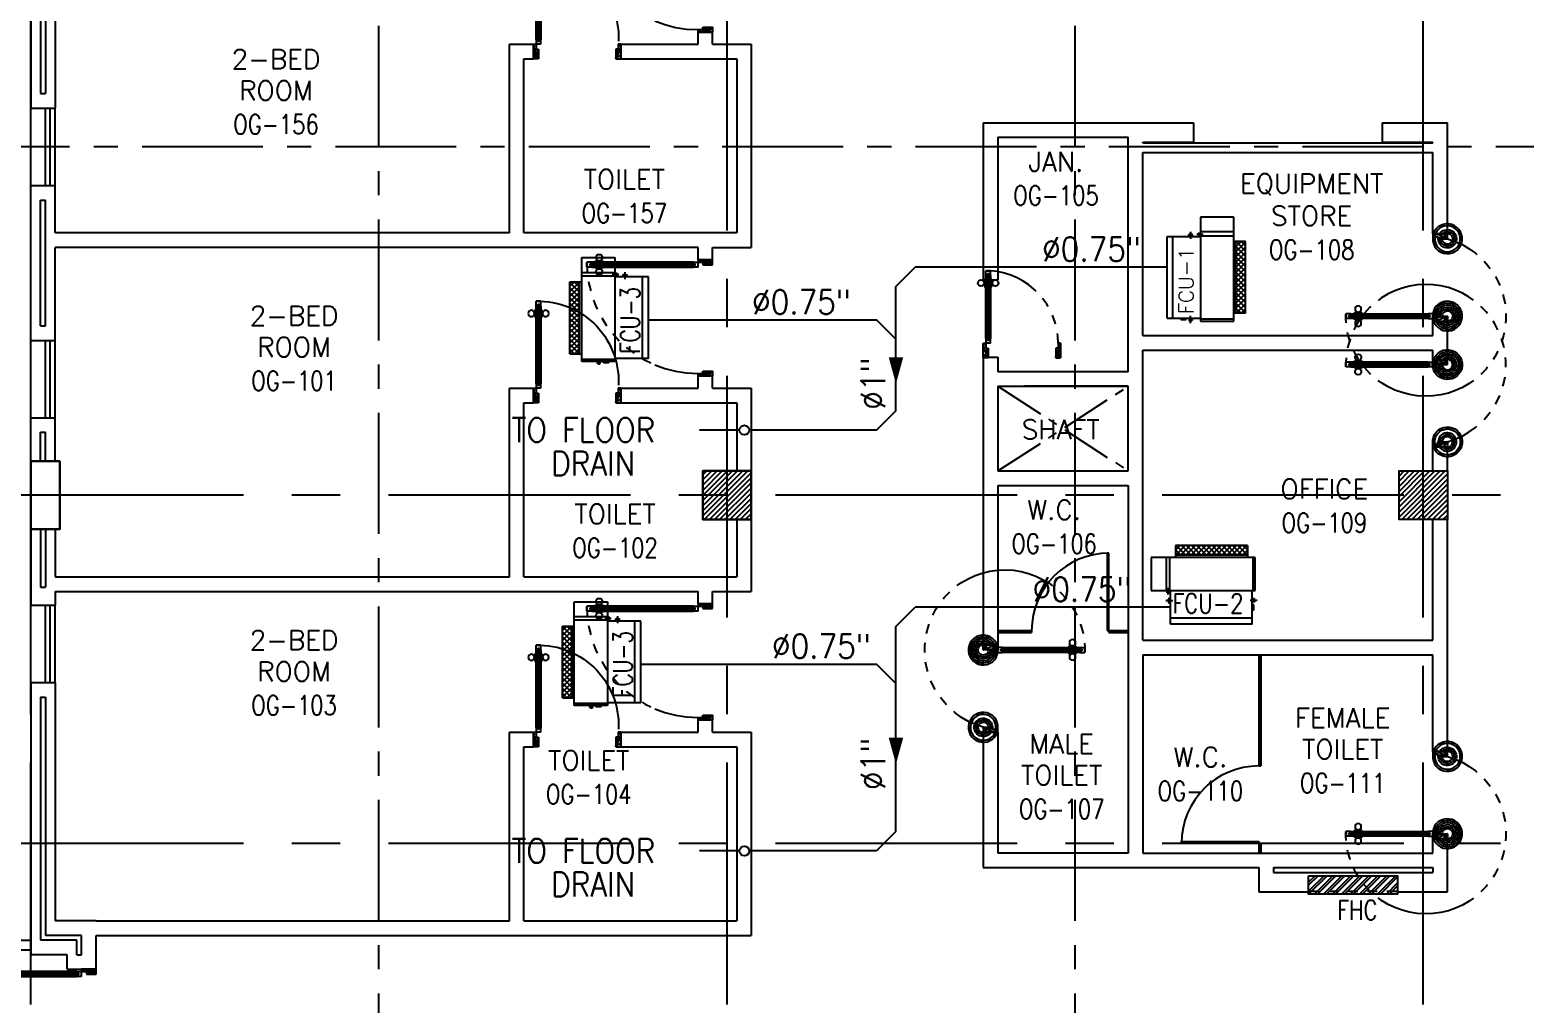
# Model space of a CAD drawing. Extents: x 417866242 to 417866469, y 43498047 to 43498124.
# Drawn here: x 417866425.95 to 417866441.41, y 43498062.73 to 43498072.8 of the extents above; entities that cross this region are included whole.
import ezdxf
from ezdxf.enums import TextEntityAlignment as Align

# ---------------------------------------------------------------- set-up
doc = ezdxf.new("R2010")
doc.units = 0
doc.header["$MEASUREMENT"] = 0
for name, pattern in [('CENTER', [2, 1.25, -0.25, 0.25, -0.25]), ('CENTER2', [1.125, 0.75, -0.125, 0.125, -0.125]), ('CENTERX2', [4, 2.5, -0.5, 0.5, -0.5]), ('HIDDEN', [0.375, 0.25, -0.125])]:
    doc.linetypes.add(name, pattern=pattern)
doc.layers.get('0').update_dxf_attribs({"linetype": 'CONTINUOUS'})
for name, color, linetype in [('AC-CD', 6, 'CONTINUOUS'), ('AC-TEXT', 2, 'CONTINUOUS'), ('AXES', 11, 'CENTERX2'), ('AXES1', 11, 'CENTER'), ('COL', 11, 'CONTINUOUS'), ('DOOR', 11, 'CONTINUOUS'), ('FCU', 6, 'CONTINUOUS'), ('FHC', 11, 'CONTINUOUS'), ('HAT', 11, 'CONTINUOUS'), ('INSUL', 11, 'CONTINUOUS'), ('M-TEXT', 2, 'CONTINUOUS'), ('P-SOLIDWASTE', 6, 'CONTINUOUS'), ('PART', 11, 'CONTINUOUS'), ('RM-NAME', 11, 'CONTINUOUS'), ('RM-NO', 11, 'CONTINUOUS'), ('ROOF', 11, 'CONTINUOUS'), ('SHAFT', 11, 'CONTINUOUS'), ('WALL', 11, 'CONTINUOUS'), ('WIN', 11, 'CONTINUOUS')]:
    doc.layers.add(name, color=color, linetype=linetype)
doc.styles.add('ROMANS', font='ROMANS.shx', dxfattribs={"width": 0.6})

# ---------------------------------------------------------------- blocks, each defined once
blk = doc.blocks.new('DOOR90')
at = {"layer": 'DOOR', "color": 7, "linetype": 'ByBlock'}
for p, q in [((-150, 0), (0, 0)), ((-150, 0), (-150, -25)), ((0, -50), (-114, 0)), ((0, -50), (-40, 0)), ((0, -50), (0, 0)), ((-1000, -25), (-1050, -25)), ((-1050, -75), (-1050, -25)), ((-1050, -25), (-1050, -75)), ((-1000, -75), (-1050, -75)), ((-1000, -42), (-1020, -42)), ((-1020, -42), (-1020, -58)), ((-1000, -58), (-1020, -58)), ((-1000, -25), (-1000, -42)), ((-1000, -58), (-1000, -75)), ((-878, -18), (-968, -18)), ((-968, -25), (-968, -18)), ((-968, -75), (-968, -82)), ((-878, -82), (-968, -82)), ((-955, -9), (-890, -9)), ((-955, -18), (-955, -9)), ((-955, -18), (-890, -18)), ((-955, -82), (-890, -82)), ((-955, -82), (-955, -91)), ((-955, -91), (-890, -91)), ((-890, -18), (-890, -9)), ((-890, -82), (-890, -91)), ((-878, -25), (-878, -18)), ((-878, -75), (-878, -82)), ((-200, -25), (-150, -25)), ((-200, -42), (-200, -25)), ((-180, -42), (-200, -42)), ((-200, -58), (-180, -58)), ((-200, -75), (-200, -58)), ((-150, -75), (-200, -75)), ((-180, -58), (-180, -42)), ((-150, -25), (-100, -25)), ((-150, -75), (-150, -25)), ((-100, -25), (-100, -50)), ((0, -50), (-100, -37)), ((-100, -50), (0, -50)), ((-150, -875), (-100, -875)), ((-150, -900), (-150, -875)), ((-150, -900), (0, -900)), ((0, -900), (-150, -900)), ((0, -850), (-114, -900)), ((-100, -875), (-100, -850)), ((0, -850), (-100, -863)), ((-100, -850), (0, -850)), ((0, -850), (-40, -900)), ((0, -850), (0, -900))]:
    blk.add_line(p, q, dxfattribs=at)
at = {"layer": 'DOOR', "linetype": 'ByBlock'}
for p, q in [((-200, -25), (-1000, -25)), ((-200, -42), (-1000, -42)), ((-200, -58), (-1000, -58)), ((-1000, -75), (-200, -75))]:
    blk.add_line(p, q, dxfattribs=at)
at = {"layer": 'DOOR', "color": 7, "linetype": 'ByBlock'}
for centre in [(-923, 24), (-923, -124)]:
    blk.add_circle(centre, 32.4, dxfattribs=at)
for centre, radius, start, end in [((0, -50), 154, 161.1053, 166.2858), ((0, -50), 94.4, 148.0182, 180), ((0, -50), 134, 158.1598, 169.28), ((0, -50), 114, 154.0838, 167.3774), ((0, -50), 74.4, 137.7764, 180), ((0, -50), 54.4, 113.2074, 180), ((0, -50), 34.4, 90, 180), ((0, -50), 14.4, 90, 180), ((0, -850), 154, 193.7142, 198.8947), ((0, -850), 134, 190.72, 201.8402), ((0, -850), 94.4, 180, 211.9818), ((0, -850), 74.4, 180, 222.2236), ((0, -850), 54.4, 180, 246.7926), ((0, -850), 34.4, 180, 270), ((0, -850), 14.4, 180, 270)]:
    blk.add_arc(centre, radius, start, end, dxfattribs=at)
at = {"layer": 'DOOR', "linetype": 'HIDDEN', "ltscale": 0.5}
blk.add_arc((-222, -50), 828, 178.2701, 275.003, dxfattribs=at)
blk = doc.blocks.new('DOOR100')
at = {"layer": 'DOOR', "color": 7, "linetype": 'ByBlock'}
for p, q in [((-75, 1250), (-75, 1300)), ((-75, 1300), (-25, 1300)), ((-25, 1300), (-75, 1300)), ((-58, 1250), (-75, 1250)), ((-58, 1250), (-58, 1270)), ((-42, 1270), (-58, 1270)), ((-42, 1250), (-42, 1270)), ((-25, 1250), (-42, 1250)), ((-25, 1250), (-25, 1300)), ((-91, 1205), (-91, 1140)), ((-82, 1205), (-91, 1205)), ((-82, 1140), (-91, 1140)), ((-82, 1128), (-82, 1218)), ((-75, 1218), (-82, 1218)), ((-82, 1205), (-82, 1140)), ((-75, 1128), (-82, 1128)), ((-25, 1218), (-18, 1218)), ((-25, 1128), (-18, 1128)), ((-18, 1128), (-18, 1218)), ((-18, 1205), (-18, 1140)), ((-18, 1205), (-9, 1205)), ((-18, 1140), (-9, 1140)), ((-9, 1205), (-9, 1140)), ((-75, 200), (-58, 200)), ((-75, 150), (-75, 200)), ((-58, 200), (-58, 180)), ((-58, 180), (-42, 180)), ((-42, 200), (-25, 200)), ((-42, 180), (-42, 200)), ((-25, 200), (-25, 150)), ((-1200, 0), (-1200, 150)), ((-1200, 150), (-1175, 150)), ((-1200, 150), (-1200, 0)), ((-1150, 0), (-1200, 114)), ((-1150, 0), (-1200, 40)), ((-1150, 0), (-1200, 0)), ((-1175, 150), (-1175, 100)), ((-1175, 100), (-1150, 100)), ((-1150, 0), (-1163, 100)), ((-1150, 100), (-1150, 0)), ((-75, 150), (-25, 150)), ((-50, 0), (0, 114)), ((-50, 100), (-50, 0)), ((-50, 0), (-37, 100)), ((-25, 100), (-50, 100)), ((-50, 0), (0, 40)), ((-50, 0), (0, 0)), ((0, 150), (-25, 150)), ((-25, 150), (-25, 100)), ((0, 0), (0, 150)), ((0, 150), (0, 0))]:
    blk.add_line(p, q, dxfattribs=at)
at = {"layer": 'DOOR', "linetype": 'ByBlock'}
for p, q in [((-75, 1250), (-75, 200)), ((-58, 200), (-58, 1250)), ((-42, 200), (-42, 1250)), ((-25, 200), (-25, 1250))]:
    blk.add_line(p, q, dxfattribs=at)
at = {"layer": 'DOOR', "color": 7, "linetype": 'ByBlock'}
for centre in [(-124, 1173), (24, 1173)]:
    blk.add_circle(centre, 32.4, dxfattribs=at)
at = {"layer": 'DOOR', "linetype": 'HIDDEN', "ltscale": 0.5}
blk.add_arc((-25, 150), 1150, 90, 180, dxfattribs=at)
at = {"layer": 'DOOR', "color": 7, "linetype": 'ByBlock'}
for centre, radius, start, end in [((-1150, 0), 154, 103.7142, 108.8947), ((-1150, 0), 134, 100.72, 111.8402), ((-1150, 0), 94.4, 90, 121.9818), ((-1150, 0), 74.4, 90, 132.2236), ((-1150, 0), 54.4, 90, 156.7926), ((-1150, 0), 34.4, 90, 180), ((-1150, 0), 14.4, 90, 180), ((-50, 0), 94.4, 58.0182, 90), ((-50, 0), 74.4, 47.7764, 90), ((-50, 0), 54.4, 23.2074, 90), ((-50, 0), 34.4, 0, 90), ((-50, 0), 14.4, 0, 90), ((-50, 0), 134, 68.1598, 79.28), ((-50, 0), 114, 64.0838, 77.3774), ((-50, 0), 154, 71.1053, 76.2858)]:
    blk.add_arc(centre, radius, start, end, dxfattribs=at)
blk = doc.blocks.new('*X59')
at = {"color": 0}
for p, q in [((227929, 132681), (228397, 133150)), ((227929, 132734), (228344, 133150)), ((227929, 132787), (228291, 133150)), ((227929, 132840), (228238, 133150)), ((227929, 132893), (228185, 133150)), ((227929, 132946), (228132, 133150)), ((227929, 132999), (228079, 133150)), ((227929, 133053), (228026, 133150)), ((227929, 133106), (227973, 133150)), ((227950, 132650), (228429, 133128)), ((228003, 132650), (228429, 133075)), ((228056, 132650), (228429, 133022)), ((228109, 132650), (228429, 132969)), ((228162, 132650), (228429, 132916)), ((228215, 132650), (228429, 132863)), ((228268, 132650), (228429, 132810)), ((228321, 132650), (228429, 132757)), ((228374, 132650), (228429, 132704))]:
    blk.add_line(p, q, dxfattribs=at)
blk = doc.blocks.new('COL50')
at = {"layer": 'COL'}
blk.add_lwpolyline([(-250, 250), (-250, -250), (250, -250), (250, 250)], close=True, dxfattribs=at)
blk = doc.blocks.new('C11')
at = {"layer": 'HAT'}
h = blk.add_hatch(dxfattribs=at)
h.set_pattern_fill('ANSI31', color=256, scale=300, style=0)
h.set_pattern_definition([(45, (-248556.182, -75061.005), (-26.5165043, 26.5165043), [])])
h.paths.add_polyline_path([(300, 700), (0, 700), (0, 350), (300, 350)])
h.paths.add_polyline_path([(300, 350), (0, 350), (0, 0), (300, 0)])
at = {"layer": 'COL'}
blk.add_lwpolyline([(300, 700), (300, 0), (0, 0), (0, 700)], close=True, dxfattribs=at)
blk = doc.blocks.new('*X60')
at = {"color": 0}
for p, q in [((235129, 132669), (235610, 133150)), ((235129, 132722), (235556, 133150)), ((235129, 132775), (235503, 133150)), ((235129, 132828), (235450, 133150)), ((235129, 132881), (235397, 133150)), ((235129, 132934), (235344, 133150)), ((235129, 132987), (235291, 133150)), ((235129, 133040), (235238, 133150)), ((235129, 133093), (235185, 133150)), ((235163, 132650), (235629, 133116)), ((235216, 132650), (235629, 133063)), ((235269, 132650), (235629, 133010)), ((235322, 132650), (235629, 132957)), ((235375, 132650), (235629, 132904)), ((235428, 132650), (235629, 132851)), ((235481, 132650), (235629, 132798)), ((235534, 132650), (235629, 132745)), ((235587, 132650), (235629, 132691))]:
    blk.add_line(p, q, dxfattribs=at)
blk = doc.blocks.new('DOOR80')
at = {"layer": 'DOOR', "color": 7, "linetype": 'ByBlock'}
for p, q in [((-150, 800), (0, 800)), ((-150, 800), (-150, 775)), ((0, 800), (-150, 800)), ((-150, 775), (-100, 775)), ((0, 750), (-114, 800)), ((-100, 775), (-100, 750)), ((0, 750), (-40, 800)), ((0, 750), (0, 800)), ((0, 750), (-100, 763)), ((-100, 750), (0, 750)), ((-850, 75), (-900, 75)), ((-900, 75), (-900, 25)), ((-900, 25), (-900, 75)), ((-850, 25), (-900, 25)), ((-850, 58), (-870, 58)), ((-870, 42), (-870, 58)), ((-850, 42), (-870, 42)), ((-850, 58), (-850, 75)), ((-850, 25), (-850, 42)), ((-727, 82), (-817, 82)), ((-817, 75), (-817, 82)), ((-817, 25), (-817, 18)), ((-727, 18), (-817, 18)), ((-805, 91), (-740, 91)), ((-805, 82), (-805, 91)), ((-805, 82), (-740, 82)), ((-805, 18), (-740, 18)), ((-805, 18), (-805, 9)), ((-805, 9), (-740, 9)), ((-740, 82), (-740, 91)), ((-740, 18), (-740, 9)), ((-727, 75), (-727, 82)), ((-727, 25), (-727, 18)), ((-150, 75), (-200, 75)), ((-200, 75), (-200, 58)), ((-200, 58), (-180, 58)), ((-180, 42), (-200, 42)), ((-200, 42), (-200, 25)), ((-200, 25), (-150, 25)), ((-180, 58), (-180, 42)), ((-150, 75), (-150, 25)), ((-150, 25), (-100, 25)), ((-150, 0), (-150, 25)), ((0, 0), (-150, 0)), ((0, 50), (-114, 0)), ((-100, 25), (-100, 50)), ((0, 50), (-100, 37)), ((-100, 50), (0, 50)), ((0, 50), (-40, 0)), ((0, 50), (0, 0))]:
    blk.add_line(p, q, dxfattribs=at)
at = {"layer": 'DOOR', "linetype": 'ByBlock'}
for p, q in [((-850, 75), (-200, 75)), ((-200, 58), (-850, 58)), ((-200, 42), (-850, 42)), ((-200, 25), (-850, 25))]:
    blk.add_line(p, q, dxfattribs=at)
at = {"layer": 'DOOR', "color": 7, "linetype": 'ByBlock'}
for centre in [(-772, 124), (-772, -24)]:
    blk.add_circle(centre, 32.4, dxfattribs=at)
at = {"layer": 'DOOR', "linetype": 'HIDDEN', "ltscale": 0.5}
blk.add_arc((-149, 23), 752, 90.0695, 176.0204, dxfattribs=at)
at = {"layer": 'DOOR', "color": 7, "linetype": 'ByBlock'}
for centre, radius, start, end in [((0, 750), 154, 161.1053, 166.2858), ((0, 750), 134, 158.1598, 169.28), ((0, 750), 94.4, 148.0182, 180), ((0, 750), 74.4, 137.7764, 180), ((0, 750), 54.4, 113.2074, 180), ((0, 750), 34.4, 90, 180), ((0, 750), 14.4, 90, 180), ((0, 50), 154, 193.7142, 198.8947), ((0, 50), 134, 190.72, 201.8402), ((0, 50), 114, 192.6226, 205.9162), ((0, 50), 94.4, 180, 211.9818), ((0, 50), 74.4, 180, 222.2236), ((0, 50), 54.4, 180, 246.7926), ((0, 50), 34.4, 180, 270), ((0, 50), 14.4, 180, 270)]:
    blk.add_arc(centre, radius, start, end, dxfattribs=at)
blk = doc.blocks.new('A$C272A55A0')
at = {"layer": 'DOOR', "color": 0, "linetype": 'ByBlock'}
for p, q in [((0, 900), (0, 1050)), ((50, 1050), (0, 1050)), ((25, 950), (50, 950)), ((25, 900), (25, 950)), ((50, 950), (50, 1050)), ((1750, 950), (1750, 1050)), ((1750, 1050), (1800, 1050)), ((1775, 950), (1750, 950)), ((1775, 900), (1775, 950)), ((1800, 1050), (1800, 900)), ((0, 900), (25, 900)), ((75, 900), (25, 900)), ((25, 850), (25, 900)), ((42, 850), (25, 850)), ((58, 870), (42, 870)), ((42, 870), (42, 850)), ((58, 850), (58, 870)), ((75, 850), (58, 850)), ((75, 900), (75, 850)), ((1725, 900), (1775, 900)), ((1725, 900), (1725, 850)), ((1725, 850), (1742, 850)), ((1742, 870), (1758, 870)), ((1742, 850), (1742, 870)), ((1758, 870), (1758, 850)), ((1758, 850), (1775, 850)), ((1800, 900), (1775, 900)), ((1775, 850), (1775, 900)), ((1718, 160), (1709, 160)), ((1709, 95), (1709, 160)), ((1725, 173), (1718, 173)), ((1718, 173), (1718, 83)), ((1718, 95), (1718, 160)), ((1775, 173), (1782, 173)), ((1782, 173), (1782, 83)), ((1782, 160), (1791, 160)), ((1782, 95), (1782, 160)), ((1791, 95), (1791, 160)), ((25, 50), (42, 50)), ((25, 50), (25, 0)), ((25, 0), (75, 0)), ((75, 0), (25, 0)), ((42, 50), (42, 30)), ((42, 30), (58, 30)), ((58, 50), (75, 50)), ((58, 50), (58, 30)), ((75, 50), (75, 0)), ((1718, 95), (1709, 95)), ((1725, 83), (1718, 83)), ((1742, 50), (1725, 50)), ((1725, 50), (1725, 0)), ((1775, 0), (1725, 0)), ((1725, 0), (1775, 0)), ((1742, 50), (1742, 30)), ((1758, 30), (1742, 30)), ((1775, 50), (1758, 50)), ((1758, 50), (1758, 30)), ((1775, 83), (1782, 83)), ((1775, 50), (1775, 0)), ((1782, 95), (1791, 95))]:
    blk.add_line(p, q, dxfattribs=at)
at = {"layer": 'DOOR', "color": 9, "linetype": 'ByBlock'}
for p, q in [((50, 1050), (0, 1010)), ((50, 1050), (0, 937)), ((50, 1050), (37, 950)), ((1750, 1050), (1800, 1010)), ((1750, 1050), (1800, 937)), ((1750, 1050), (1763, 950))]:
    blk.add_line(p, q, dxfattribs=at)
at = {"layer": 'DOOR', "linetype": 'ByBlock'}
for p, q in [((25, 850), (25, 50)), ((42, 850), (42, 50)), ((58, 850), (58, 50)), ((75, 50), (75, 850)), ((1725, 50), (1725, 850)), ((1742, 850), (1742, 50)), ((1758, 850), (1758, 50)), ((1775, 850), (1775, 50))]:
    blk.add_line(p, q, dxfattribs=at)
at = {"layer": 'DOOR', "color": 0, "linetype": 'ByBlock'}
for centre in [(1676, 128), (1824, 128)]:
    blk.add_circle(centre, 32.4, dxfattribs=at)
at = {"layer": 'DOOR', "color": 9, "linetype": 'ByBlock'}
for centre, radius, start, end in [((50, 1050), 54.4, 203.2074, 270), ((50, 1050), 74.4, 227.7764, 270), ((50, 1050), 94.4, 238.0182, 270), ((50, 1050), 114, 244.0838, 257.3774), ((50, 1050), 34.4, 180, 270), ((50, 1050), 14.4, 180, 270), ((1750, 1050), 14.4, 270, 0), ((1750, 1050), 34.4, 270, 0), ((1750, 1050), 54.4, 270, 336.7926), ((1750, 1050), 74.4, 270, 312.2236), ((1750, 1050), 94.4, 270, 301.9818), ((1750, 1050), 114, 282.6226, 295.9162), ((50, 1050), 134, 248.1598, 259.28), ((50, 1050), 154, 251.1053, 256.2858), ((1750, 1050), 134, 280.72, 291.8402), ((1750, 1050), 154, 283.7142, 288.8947)]:
    blk.add_arc(centre, radius, start, end, dxfattribs=at)
at = {"layer": 'DOOR', "linetype": 'HIDDEN', "ltscale": 0.5}
for centre, start, end in [((50, 851), 268.3174, 3.2965), ((1750, 851), 176.7035, 271.6826)]:
    blk.add_arc(centre, 851, start, end, dxfattribs=at)
at = {"layer": 'WALL', "linetype": 'ByBlock'}
blk.add_line((1800, 900), (1800, 1050), dxfattribs=at)
blk = doc.blocks.new('*X12')
at = {"color": 0}
for p, q in [((16890, -2467), (16943, -2414)), ((16890, -2520), (16990, -2420)), ((16990, -2565), (16890, -2465)), ((16890, -2573), (16990, -2473)), ((16990, -2512), (16892, -2414)), ((16990, -2459), (16945, -2414)), ((16990, -2619), (16890, -2519)), ((16890, -2626), (16990, -2526)), ((16990, -2672), (16890, -2572)), ((16890, -2679), (16990, -2579)), ((16990, -2725), (16890, -2625)), ((16890, -2732), (16990, -2632)), ((16990, -2778), (16890, -2678)), ((16890, -2785), (16990, -2685)), ((16990, -2831), (16890, -2731)), ((16890, -2838), (16990, -2738)), ((16990, -2884), (16890, -2784)), ((16890, -2891), (16990, -2791)), ((16990, -2937), (16890, -2837)), ((16890, -2944), (16990, -2844)), ((16990, -2990), (16890, -2890)), ((16890, -2997), (16990, -2897)), ((16990, -3043), (16890, -2943)), ((16890, -3050), (16990, -2950)), ((16990, -3096), (16890, -2996)), ((16890, -3103), (16990, -3003)), ((16990, -3149), (16890, -3049)), ((16892, -3155), (16990, -3056)), ((16944, -3155), (16890, -3102)), ((16945, -3155), (16990, -3109))]:
    blk.add_line(p, q, dxfattribs=at)
blk = doc.blocks.new('WHE06')
at = {"color": 3}
for p, q in [((689, 622), (346, 622)), ((346, 622), (346, 469)), ((689, 469), (689, 622)), ((242, 472), (242, 399)), ((60, -422), (60, 422)), ((212, 437), (269, 437)), ((232, 452), (232, 422)), ((232, 452), (252, 452)), ((252, 452), (252, 422)), ((305, 448), (373, 448)), ((321, 458), (321, 438)), ((321, 458), (346, 458)), ((321, 438), (346, 438)), ((346, 430), (689, 430)), ((811, 371), (689, 371)), ((711, -371), (711, 371)), ((811, -371), (811, 371)), ((142, -437), (142, -422)), ((142, -437), (197, -437)), ((197, -437), (197, -422)), ((221, -437), (269, -437)), ((232, -452), (232, -422)), ((232, -452), (252, -452)), ((242, -472), (242, -399)), ((252, -452), (252, -422)), ((346, -430), (689, -430)), ((811, -371), (689, -371))]:
    blk.add_line(p, q, dxfattribs=at)
at = {"color": 6}
for p, q in [((346, 469), (346, -451)), ((689, 469), (346, 469)), ((689, -451), (689, 469)), ((0, -422), (0, 422)), ((0, 422), (346, 422)), ((0, -422), (346, -422)), ((346, -451), (689, -451))]:
    blk.add_line(p, q, dxfattribs=at)
at = {"color": 11}
blk.add_blockref('*X12', (-16179, 2784), dxfattribs=at)
blk = doc.blocks.new('*X99')
at = {"color": 0}
for p, q in [((16890, -2467), (16943, -2414)), ((16890, -2520), (16990, -2420)), ((16990, -2565), (16890, -2465)), ((16890, -2573), (16990, -2473)), ((16990, -2512), (16892, -2414)), ((16990, -2459), (16945, -2414)), ((16990, -2619), (16890, -2519)), ((16890, -2626), (16990, -2526)), ((16990, -2672), (16890, -2572)), ((16890, -2679), (16990, -2579)), ((16990, -2725), (16890, -2625)), ((16890, -2732), (16990, -2632)), ((16990, -2778), (16890, -2678)), ((16890, -2785), (16990, -2685)), ((16990, -2831), (16890, -2731)), ((16890, -2838), (16990, -2738)), ((16990, -2884), (16890, -2784)), ((16890, -2891), (16990, -2791)), ((16990, -2937), (16890, -2837)), ((16890, -2944), (16990, -2844)), ((16990, -2990), (16890, -2890)), ((16890, -2997), (16990, -2897)), ((16990, -3043), (16890, -2943)), ((16890, -3050), (16990, -2950)), ((16990, -3096), (16890, -2996)), ((16890, -3103), (16990, -3003)), ((16990, -3149), (16890, -3049)), ((16892, -3155), (16990, -3056)), ((16944, -3155), (16890, -3102)), ((16945, -3155), (16990, -3109))]:
    blk.add_line(p, q, dxfattribs=at)
blk = doc.blocks.new('RM1')
at = {"layer": 'RM-NAME', "style": 'ROMANS'}
for tag, p in [('ROOMNAME1', (0, 324)), ('ROOMNAME2', (0, 0))]:
    blk.add_attdef(tag, text='', height=200, dxfattribs=at).set_placement(p, align=Align.MIDDLE)

msp = doc.modelspace()

# ---------------------------------------------------------------- hatches: boundary and pattern name
at = {"layer": 'FHC', "linetype": 'ByBlock', "ltscale": 0.3}
h = msp.add_hatch(dxfattribs=at)
h.set_pattern_fill('ANSI32', color=11, scale=0.175, style=0)
h.set_pattern_definition([(45, (417866206.979834, 43498032.81511), (-0.046403883, 0.046403883), []), (45, (417866207.01077, 43498032.81511), (-0.046403883, 0.046403883), [])])
h.paths.add_polyline_path([(417866440.096, 43498063.866), (417866440.096, 43498064.056), (417866439.176, 43498064.056), (417866439.176, 43498063.866)])
h.paths.add_polyline_path([(417866438.963, 43498063.445), (417866438.963, 43498063.866), (417866439.226, 43498063.866), (417866439.226, 43498063.445)], flags=9)

# ---------------------------------------------------------------- linework, layer by layer
at = {"layer": 'AC-CD'}
for p, q in [((417866434.908, 43498070.147), (417866435.108, 43498070.347)), ((417866437.713, 43498070.347), (417866435.108, 43498070.347)), ((417866434.908, 43498068.861), (417866434.908, 43498070.147)), ((417866432.347, 43498069.8), (417866434.708, 43498069.8)), ((417866434.908, 43498069.6), (417866434.708, 43498069.8)), ((417866434.908, 43498068.861), (417866434.708, 43498068.661)), ((417866433.291, 43498068.661), (417866432.876, 43498068.661)), ((417866434.708, 43498068.661), (417866433.391, 43498068.661)), ((417866434.908, 43498066.63), (417866435.108, 43498066.83)), ((417866437.749, 43498066.83), (417866435.108, 43498066.83)), ((417866434.908, 43498064.511), (417866434.908, 43498066.63)), ((417866432.269, 43498066.243), (417866434.708, 43498066.243)), ((417866434.908, 43498066.043), (417866434.708, 43498066.243)), ((417866434.908, 43498064.511), (417866434.708, 43498064.311)), ((417866433.291, 43498064.311), (417866432.876, 43498064.311)), ((417866434.708, 43498064.311), (417866433.391, 43498064.311))]:
    msp.add_line(p, q, dxfattribs=at)
for centre in [(417866433.341, 43498068.661), (417866433.341, 43498064.311)]:
    msp.add_circle(centre, 0.05, dxfattribs=at)
at = {"layer": 'AXES'}
for p, q in [((417866433.161, 43498046.724), (417866433.161, 43498123.537)), ((417866440.361, 43498046.724), (417866440.361, 43498123.537)), ((417866425.961, 43498046.724), (417866425.961, 43498123.187)), ((417866468.161, 43498067.989), (417866400.121, 43498067.989)), ((417866468.161, 43498064.389), (417866400.121, 43498064.389))]:
    msp.add_line(p, q, dxfattribs=at)
at = {"layer": 'AXES1'}
for p, q in [((417866429.561, 43498053.589), (417866429.561, 43498112.409)), ((417866436.761, 43498053.589), (417866436.761, 43498112.409)), ((417866458.361, 43498071.589), (417866400.121, 43498071.589))]:
    msp.add_line(p, q, dxfattribs=at)
at = {"layer": 'FCU', "color": 3}
for p, q in [((417866431.658, 43498070.291), (417866431.658, 43498070.444)), ((417866431.658, 43498070.444), (417866432.001, 43498070.444)), ((417866432.001, 43498070.444), (417866432.001, 43498070.291)), ((417866432.001, 43498070.253), (417866431.658, 43498070.253)), ((417866432.042, 43498070.27), (417866431.973, 43498070.27)), ((417866432.026, 43498070.28), (417866432.001, 43498070.28)), ((417866432.026, 43498070.26), (417866432.001, 43498070.26)), ((417866432.026, 43498070.28), (417866432.026, 43498070.26)), ((417866432.134, 43498070.259), (417866432.078, 43498070.259)), ((417866432.095, 43498070.274), (417866432.095, 43498070.244)), ((417866432.115, 43498070.274), (417866432.095, 43498070.274)), ((417866432.105, 43498070.294), (417866432.105, 43498070.222)), ((417866432.115, 43498070.274), (417866432.115, 43498070.244)), ((417866432.286, 43498069.4), (417866432.286, 43498070.244)), ((417866431.535, 43498069.451), (417866431.535, 43498070.193)), ((417866431.535, 43498070.193), (417866431.658, 43498070.193)), ((417866431.635, 43498069.451), (417866431.635, 43498070.193)), ((417866431.535, 43498069.451), (417866431.658, 43498069.451)), ((417866432.001, 43498069.392), (417866431.658, 43498069.392)), ((417866431.857, 43498069.358), (417866431.81, 43498069.358)), ((417866431.827, 43498069.343), (417866431.827, 43498069.373)), ((417866431.847, 43498069.343), (417866431.827, 43498069.343)), ((417866431.847, 43498069.343), (417866431.847, 43498069.373)), ((417866431.882, 43498069.358), (417866431.882, 43498069.373)), ((417866431.937, 43498069.358), (417866431.882, 43498069.358)), ((417866431.937, 43498069.358), (417866431.937, 43498069.373)), ((417866431.58, 43498066.734), (417866431.58, 43498066.887)), ((417866431.58, 43498066.887), (417866431.923, 43498066.887)), ((417866431.923, 43498066.887), (417866431.923, 43498066.734)), ((417866431.923, 43498066.696), (417866431.58, 43498066.696)), ((417866431.964, 43498066.713), (417866431.896, 43498066.713)), ((417866431.948, 43498066.723), (417866431.923, 43498066.723)), ((417866431.948, 43498066.703), (417866431.923, 43498066.703)), ((417866431.948, 43498066.723), (417866431.948, 43498066.703)), ((417866432.057, 43498066.703), (417866432, 43498066.703)), ((417866432.017, 43498066.718), (417866432.017, 43498066.688)), ((417866432.037, 43498066.718), (417866432.017, 43498066.718)), ((417866432.027, 43498066.738), (417866432.027, 43498066.665)), ((417866432.037, 43498066.718), (417866432.037, 43498066.688)), ((417866432.209, 43498065.843), (417866432.209, 43498066.688)), ((417866431.458, 43498065.895), (417866431.458, 43498066.636)), ((417866431.458, 43498066.636), (417866431.58, 43498066.636)), ((417866431.558, 43498065.895), (417866431.558, 43498066.636)), ((417866431.458, 43498065.895), (417866431.58, 43498065.895)), ((417866431.923, 43498065.835), (417866431.58, 43498065.835)), ((417866431.78, 43498065.802), (417866431.732, 43498065.802)), ((417866431.749, 43498065.787), (417866431.749, 43498065.817)), ((417866431.769, 43498065.787), (417866431.749, 43498065.787)), ((417866431.769, 43498065.787), (417866431.769, 43498065.817)), ((417866431.805, 43498065.802), (417866431.805, 43498065.817)), ((417866431.86, 43498065.802), (417866431.805, 43498065.802)), ((417866431.86, 43498065.802), (417866431.86, 43498065.817))]:
    msp.add_line(p, q, dxfattribs=at)
at = {"layer": 'FCU', "color": 6}
for p, q in [((417866431.658, 43498070.291), (417866432.001, 43498070.291)), ((417866431.658, 43498069.371), (417866431.658, 43498070.291)), ((417866432.001, 43498070.291), (417866432.001, 43498069.371)), ((417866432.347, 43498070.244), (417866432.001, 43498070.244)), ((417866432.347, 43498069.4), (417866432.347, 43498070.244)), ((417866432.001, 43498069.371), (417866431.658, 43498069.371)), ((417866432.347, 43498069.4), (417866432.001, 43498069.4)), ((417866431.58, 43498066.734), (417866431.923, 43498066.734)), ((417866431.58, 43498065.815), (417866431.58, 43498066.734)), ((417866431.923, 43498066.734), (417866431.923, 43498065.815)), ((417866432.269, 43498066.688), (417866431.923, 43498066.688)), ((417866432.269, 43498065.843), (417866432.269, 43498066.688)), ((417866431.923, 43498065.815), (417866431.58, 43498065.815)), ((417866432.269, 43498065.843), (417866431.923, 43498065.843))]:
    msp.add_line(p, q, dxfattribs=at)
at = {"layer": 'FHC', "linetype": 'ByBlock', "ltscale": 0.3}
msp.add_lwpolyline([(417866439.176, 43498064.056), (417866440.096, 43498064.056), (417866440.096, 43498063.866), (417866439.176, 43498063.866)], close=True, dxfattribs=at)
at = {"layer": 'INSUL'}
for p, q in [((417866426.061, 43498074.254), (417866426.061, 43498072.139)), ((417866426.111, 43498074.254), (417866426.111, 43498072.139)), ((417866426.061, 43498072.139), (417866426.111, 43498072.139)), ((417866426.061, 43498071.039), (417866426.111, 43498071.039)), ((417866426.061, 43498069.739), (417866426.061, 43498071.039)), ((417866426.111, 43498069.739), (417866426.111, 43498071.039)), ((417866426.061, 43498069.739), (417866426.111, 43498069.739)), ((417866426.061, 43498068.639), (417866426.111, 43498068.639)), ((417866426.061, 43498068.339), (417866426.061, 43498068.639)), ((417866426.111, 43498068.339), (417866426.111, 43498068.639)), ((417866426.061, 43498067.639), (417866426.061, 43498067.039)), ((417866426.111, 43498067.639), (417866426.111, 43498067.039)), ((417866426.061, 43498067.039), (417866426.111, 43498067.039)), ((417866426.061, 43498065.901), (417866426.111, 43498065.901)), ((417866426.061, 43498065.901), (417866426.061, 43498063.389)), ((417866426.111, 43498065.901), (417866426.111, 43498063.439)), ((417866426.486, 43498063.439), (417866426.111, 43498063.439)), ((417866426.486, 43498063.239), (417866426.486, 43498063.439)), ((417866426.436, 43498063.389), (417866426.061, 43498063.389)), ((417866426.436, 43498063.239), (417866426.436, 43498063.389)), ((417866426.436, 43498063.239), (417866426.486, 43498063.239))]:
    msp.add_line(p, q, dxfattribs=at)
at = {"layer": 'P-SOLIDWASTE'}
for points in [[(417866434.908, 43498069.14, 0, 0.15, 0), (417866434.908, 43498069.413, 0.15, 0.15, 0)], [(417866432.65, 43498068.661, 0, 0.15, 0), (417866432.923, 43498068.661, 0.15, 0.15, 0)], [(417866434.908, 43498065.209, 0, 0.15, 0), (417866434.908, 43498065.482, 0.15, 0.15, 0)], [(417866432.65, 43498064.311, 0, 0.15, 0), (417866432.923, 43498064.311, 0.15, 0.15, 0)]]:
    msp.add_lwpolyline(points, format="xyseb", dxfattribs=at)
at = {"layer": 'PART', "linetype": 'ByBlock'}
for p, q in [((417866437.111, 43498067.389), (417866437.091, 43498067.389)), ((417866437.091, 43498067.389), (417866437.091, 43498066.589)), ((417866437.111, 43498066.589), (417866437.111, 43498067.389)), ((417866435.961, 43498066.589), (417866436.311, 43498066.589)), ((417866435.961, 43498066.569), (417866436.311, 43498066.569)), ((417866436.311, 43498066.589), (417866436.311, 43498066.569)), ((417866437.091, 43498066.589), (417866437.111, 43498066.589)), ((417866437.111, 43498066.589), (417866437.111, 43498066.569)), ((417866437.111, 43498066.589), (417866437.311, 43498066.589)), ((417866437.111, 43498066.569), (417866437.311, 43498066.569)), ((417866438.661, 43498066.339), (417866438.661, 43498065.19)), ((417866438.681, 43498066.339), (417866438.681, 43498065.19)), ((417866438.661, 43498065.19), (417866438.681, 43498065.19)), ((417866437.861, 43498064.39), (417866437.861, 43498064.41)), ((417866437.861, 43498064.41), (417866438.661, 43498064.41)), ((417866438.661, 43498064.39), (417866437.861, 43498064.39)), ((417866438.661, 43498064.41), (417866438.661, 43498064.39)), ((417866438.661, 43498064.39), (417866438.681, 43498064.39)), ((417866438.661, 43498064.39), (417866438.661, 43498064.289)), ((417866438.681, 43498064.39), (417866438.681, 43498064.289))]:
    msp.add_line(p, q, dxfattribs=at)
for centre in [(417866437.111, 43498066.589), (417866438.661, 43498064.39)]:
    msp.add_arc(centre, 0.8, 90, 180, dxfattribs=at)
at = {"layer": 'ROOF'}
for p, q in [((417866416.341, 43498063.389), (417866425.961, 43498063.389)), ((417866416.341, 43498063.289), (417866425.961, 43498063.289))]:
    msp.add_line(p, q, dxfattribs=at)
at = {"layer": 'WALL'}
for p, q in [((417866425.961, 43498074.254), (417866425.961, 43498071.989)), ((417866426.211, 43498074.104), (417866426.211, 43498071.989)), ((417866430.911, 43498072.649), (417866431.161, 43498072.649)), ((417866432.061, 43498072.649), (417866432.861, 43498072.649)), ((417866433.011, 43498072.649), (417866433.411, 43498072.649)), ((417866433.411, 43498072.649), (417866433.411, 43498070.549)), ((417866431.061, 43498072.499), (417866431.161, 43498072.499)), ((417866432.061, 43498072.499), (417866433.261, 43498072.499)), ((417866433.261, 43498072.499), (417866433.261, 43498070.699)), ((417866425.961, 43498071.989), (417866426.211, 43498071.989)), ((417866435.811, 43498071.839), (417866437.985, 43498071.839)), ((417866435.811, 43498071.839), (417866435.811, 43498070.214)), ((417866437.985, 43498071.839), (417866437.985, 43498071.639)), ((417866439.935, 43498071.839), (417866439.935, 43498071.639)), ((417866439.935, 43498071.839), (417866440.611, 43498071.839)), ((417866440.611, 43498070.689), (417866440.611, 43498071.839)), ((417866435.961, 43498071.689), (417866437.311, 43498071.689)), ((417866435.961, 43498071.689), (417866435.961, 43498070.214)), ((417866437.311, 43498069.264), (417866437.311, 43498071.689)), ((417866437.461, 43498071.639), (417866437.985, 43498071.639)), ((417866437.461, 43498071.629), (417866437.461, 43498071.639)), ((417866437.461, 43498071.629), (417866440.461, 43498071.629)), ((417866439.935, 43498071.639), (417866440.461, 43498071.639)), ((417866440.461, 43498071.629), (417866440.461, 43498071.639)), ((417866437.461, 43498069.639), (417866437.461, 43498071.529)), ((417866437.461, 43498071.529), (417866440.461, 43498071.529)), ((417866440.461, 43498070.689), (417866440.461, 43498071.529)), ((417866425.961, 43498071.189), (417866426.211, 43498071.189)), ((417866425.961, 43498069.589), (417866425.961, 43498071.189)), ((417866426.211, 43498070.699), (417866426.211, 43498071.189)), ((417866440.461, 43498070.689), (417866440.611, 43498070.689)), ((417866426.211, 43498069.589), (417866426.211, 43498070.549)), ((417866435.811, 43498070.214), (417866435.961, 43498070.214)), ((417866440.461, 43498069.639), (417866440.461, 43498069.789)), ((417866440.461, 43498069.789), (417866440.611, 43498069.789)), ((417866440.611, 43498069.389), (417866440.611, 43498069.789)), ((417866437.461, 43498069.639), (417866440.461, 43498069.639)), ((417866425.961, 43498069.589), (417866426.211, 43498069.589)), ((417866437.461, 43498066.489), (417866437.461, 43498069.489)), ((417866437.461, 43498069.489), (417866440.461, 43498069.489)), ((417866440.461, 43498069.389), (417866440.461, 43498069.489)), ((417866435.811, 43498069.414), (417866435.961, 43498069.414)), ((417866435.811, 43498069.414), (417866435.811, 43498066.439)), ((417866435.961, 43498069.414), (417866435.961, 43498069.264)), ((417866440.461, 43498069.389), (417866440.611, 43498069.389)), ((417866437.311, 43498069.264), (417866435.961, 43498069.264)), ((417866430.911, 43498069.094), (417866431.161, 43498069.094)), ((417866432.061, 43498069.094), (417866432.861, 43498069.094)), ((417866433.011, 43498069.094), (417866433.411, 43498069.094)), ((417866433.411, 43498069.094), (417866433.411, 43498066.994)), ((417866435.961, 43498069.114), (417866437.311, 43498069.114)), ((417866435.961, 43498069.114), (417866435.961, 43498068.239)), ((417866437.311, 43498069.114), (417866436.236, 43498069.114)), ((417866437.311, 43498068.239), (417866437.311, 43498069.114)), ((417866431.061, 43498068.944), (417866431.161, 43498068.944)), ((417866432.061, 43498068.944), (417866433.261, 43498068.944)), ((417866433.261, 43498068.944), (417866433.261, 43498068.239)), ((417866425.961, 43498068.789), (417866426.211, 43498068.789)), ((417866425.961, 43498068.339), (417866425.961, 43498068.789)), ((417866426.211, 43498068.339), (417866426.211, 43498068.789)), ((417866440.461, 43498068.239), (417866440.461, 43498068.489)), ((417866440.461, 43498068.489), (417866440.611, 43498068.489)), ((417866440.611, 43498068.239), (417866440.611, 43498068.489)), ((417866435.961, 43498068.239), (417866437.311, 43498068.239)), ((417866435.961, 43498068.089), (417866437.311, 43498068.089)), ((417866435.961, 43498068.089), (417866435.961, 43498066.439)), ((417866437.311, 43498068.089), (417866437.311, 43498064.289)), ((417866433.261, 43498067.739), (417866433.261, 43498067.144)), ((417866440.461, 43498066.489), (417866440.461, 43498067.739)), ((417866440.611, 43498065.339), (417866440.611, 43498067.739)), ((417866425.961, 43498067.639), (417866425.961, 43498066.851)), ((417866426.211, 43498067.639), (417866426.211, 43498067.144)), ((417866426.211, 43498067.144), (417866430.911, 43498067.144)), ((417866431.061, 43498067.144), (417866433.261, 43498067.144)), ((417866426.211, 43498066.994), (417866426.211, 43498066.851)), ((417866426.211, 43498066.994), (417866432.861, 43498066.994)), ((417866433.011, 43498066.994), (417866433.411, 43498066.994)), ((417866425.961, 43498066.851), (417866426.211, 43498066.851)), ((417866435.961, 43498066.439), (417866435.811, 43498066.439)), ((417866437.461, 43498066.489), (417866440.461, 43498066.489)), ((417866437.461, 43498066.339), (417866437.461, 43498064.289)), ((417866437.461, 43498066.339), (417866440.461, 43498066.339)), ((417866440.461, 43498065.339), (417866440.461, 43498066.339)), ((417866425.961, 43498066.051), (417866426.211, 43498066.051)), ((417866425.961, 43498066.051), (417866425.961, 43498063.239)), ((417866426.211, 43498066.051), (417866426.211, 43498063.589)), ((417866430.911, 43498065.539), (417866431.161, 43498065.539)), ((417866432.061, 43498065.539), (417866432.861, 43498065.539)), ((417866433.011, 43498065.539), (417866433.411, 43498065.539)), ((417866433.411, 43498065.539), (417866433.411, 43498063.439)), ((417866435.961, 43498065.539), (417866435.811, 43498065.539)), ((417866435.811, 43498065.539), (417866435.811, 43498064.139)), ((417866435.961, 43498065.539), (417866435.961, 43498064.289)), ((417866431.061, 43498065.389), (417866431.161, 43498065.389)), ((417866432.061, 43498065.389), (417866433.261, 43498065.389)), ((417866433.261, 43498065.389), (417866433.261, 43498063.589)), ((417866440.461, 43498065.339), (417866440.611, 43498065.339)), ((417866440.461, 43498064.289), (417866440.461, 43498064.439)), ((417866440.461, 43498064.439), (417866440.611, 43498064.439)), ((417866440.611, 43498063.889), (417866440.611, 43498064.439)), ((417866437.311, 43498064.289), (417866435.961, 43498064.289)), ((417866437.461, 43498064.289), (417866440.461, 43498064.289)), ((417866435.811, 43498064.139), (417866438.661, 43498064.139)), ((417866438.661, 43498064.139), (417866438.661, 43498063.889)), ((417866438.811, 43498064.139), (417866438.811, 43498064.089)), ((417866438.811, 43498064.139), (417866440.461, 43498064.139)), ((417866438.811, 43498064.089), (417866440.461, 43498064.089)), ((417866439.176, 43498063.889), (417866439.176, 43498064.054)), ((417866439.176, 43498064.054), (417866440.096, 43498064.054)), ((417866440.096, 43498064.054), (417866440.096, 43498063.889)), ((417866440.461, 43498064.139), (417866440.461, 43498064.089)), ((417866438.661, 43498063.889), (417866439.176, 43498063.889)), ((417866440.096, 43498063.889), (417866440.611, 43498063.889)), ((417866426.636, 43498063.589), (417866426.211, 43498063.589)), ((417866426.636, 43498063.589), (417866430.911, 43498063.589)), ((417866431.061, 43498063.589), (417866432.011, 43498063.589)), ((417866431.061, 43498063.589), (417866433.261, 43498063.589)), ((417866426.636, 43498063.439), (417866433.411, 43498063.439)), ((417866426.636, 43498063.089), (417866426.636, 43498063.439)), ((417866426.336, 43498063.239), (417866425.961, 43498063.239)), ((417866426.336, 43498063.089), (417866426.336, 43498063.239)), ((417866426.336, 43498063.089), (417866426.636, 43498063.089))]:
    msp.add_line(p, q, dxfattribs=at)
at = {"layer": 'WALL', "linetype": 'ByBlock'}
for p, q in [((417866432.861, 43498072.649), (417866432.861, 43498072.776)), ((417866432.861, 43498072.776), (417866433.011, 43498072.776)), ((417866433.011, 43498072.649), (417866433.011, 43498072.776)), ((417866430.911, 43498070.699), (417866430.911, 43498072.649)), ((417866431.161, 43498072.499), (417866431.161, 43498072.649)), ((417866432.061, 43498072.499), (417866432.061, 43498072.649)), ((417866431.061, 43498070.699), (417866431.061, 43498072.499)), ((417866430.911, 43498070.699), (417866426.211, 43498070.699)), ((417866433.261, 43498070.699), (417866431.061, 43498070.699)), ((417866432.861, 43498070.549), (417866426.211, 43498070.549)), ((417866432.861, 43498070.421), (417866432.861, 43498070.549)), ((417866432.861, 43498070.421), (417866432.861, 43498070.549)), ((417866433.011, 43498070.421), (417866433.011, 43498070.549)), ((417866433.011, 43498070.549), (417866433.411, 43498070.549)), ((417866433.011, 43498070.421), (417866433.011, 43498070.549)), ((417866432.861, 43498070.421), (417866433.011, 43498070.421)), ((417866432.861, 43498070.421), (417866433.011, 43498070.421)), ((417866432.861, 43498069.094), (417866432.861, 43498069.221)), ((417866432.861, 43498069.221), (417866433.011, 43498069.221)), ((417866433.011, 43498069.094), (417866433.011, 43498069.221)), ((417866430.911, 43498067.144), (417866430.911, 43498069.094)), ((417866431.161, 43498068.944), (417866431.161, 43498069.094)), ((417866432.061, 43498068.944), (417866432.061, 43498069.094)), ((417866433.411, 43498069.094), (417866433.411, 43498066.994)), ((417866431.061, 43498067.144), (417866431.061, 43498068.944)), ((417866433.261, 43498068.944), (417866433.261, 43498068.239)), ((417866433.261, 43498067.739), (417866433.261, 43498067.144)), ((417866432.861, 43498066.866), (417866432.861, 43498066.994)), ((417866433.011, 43498066.866), (417866433.011, 43498066.994)), ((417866432.861, 43498066.866), (417866433.011, 43498066.866)), ((417866432.861, 43498065.539), (417866432.861, 43498065.666)), ((417866432.861, 43498065.666), (417866433.011, 43498065.666)), ((417866433.011, 43498065.539), (417866433.011, 43498065.666)), ((417866430.911, 43498063.589), (417866430.911, 43498065.539)), ((417866431.161, 43498065.389), (417866431.161, 43498065.539)), ((417866432.061, 43498065.389), (417866432.061, 43498065.539)), ((417866433.411, 43498065.539), (417866433.411, 43498063.439)), ((417866431.061, 43498063.589), (417866431.061, 43498065.389)), ((417866433.261, 43498065.389), (417866433.261, 43498063.589))]:
    msp.add_line(p, q, dxfattribs=at)
at = {"layer": 'WALL', "linetype": 'CENTER2', "ltscale": 0.7}
for p, q in [((417866435.961, 43498068.239), (417866437.311, 43498069.114)), ((417866435.961, 43498069.114), (417866437.311, 43498068.239))]:
    msp.add_line(p, q, dxfattribs=at)
at = {"layer": 'WALL', "color": 250, "linetype": 'HIDDEN', "ltscale": 0.25}
msp.add_line((417866439.184, 43498063.895), (417866440.09, 43498063.895), dxfattribs=at)
at = {"layer": 'WALL', "linetype": 'ByBlock', "ltscale": 0.3}
for points in [[(417866426.261, 43498068.339), (417866425.961, 43498068.339), (417866425.961, 43498067.639), (417866426.261, 43498067.639)], [(417866432.911, 43498068.239), (417866433.411, 43498068.239), (417866433.411, 43498067.739), (417866432.911, 43498067.739)], [(417866440.111, 43498068.239), (417866440.611, 43498068.239), (417866440.611, 43498067.739), (417866440.111, 43498067.739)]]:
    msp.add_lwpolyline(points, close=True, dxfattribs=at)
at = {"layer": 'WIN'}
for p, q in [((417866425.961, 43498071.189), (417866425.961, 43498071.989)), ((417866426.111, 43498071.189), (417866426.111, 43498071.989)), ((417866426.161, 43498071.189), (417866426.161, 43498071.989)), ((417866426.211, 43498071.189), (417866426.211, 43498071.989)), ((417866425.961, 43498068.789), (417866425.961, 43498069.589)), ((417866426.111, 43498068.789), (417866426.111, 43498069.589)), ((417866426.161, 43498068.789), (417866426.161, 43498069.589)), ((417866426.211, 43498068.789), (417866426.211, 43498069.589)), ((417866425.961, 43498066.051), (417866425.961, 43498066.851)), ((417866426.111, 43498066.051), (417866426.111, 43498066.851)), ((417866426.161, 43498066.051), (417866426.161, 43498066.851)), ((417866426.211, 43498066.051), (417866426.211, 43498066.851))]:
    msp.add_line(p, q, dxfattribs=at)

# ---------------------------------------------------------------- block references
at = {"layer": 'COL', "linetype": 'ByBlock', "xscale": 0.0009999871253967285, "yscale": 0.001000002026557922, "zscale": 0.001}
msp.add_blockref('C11', (417866425.961, 43498067.639), dxfattribs=at)
at = {"layer": 'COL', "yscale": 0.001000002026557922, "zscale": 0.001}
for p, xscale in [((417866433.161, 43498067.989), -0.0009999871253967285), ((417866433.161, 43498067.989), 0.0009999871253967285), ((417866440.361, 43498067.989), -0.0009999871253967285)]:
    msp.add_blockref('COL50', p, dxfattribs=dict(at, xscale=xscale))
at = {"layer": 'DOOR', "color": 0, "linetype": 'ByBlock', "yscale": 0.001000002026557922, "zscale": 0.001}
for name, p, xscale, rotation in [('DOOR100', (417866433.011, 43498073.976), 0.001000002026557922, 90), ('DOOR90', (417866431.161, 43498072.499), -0.001000002026557922, 90), ('DOOR90', (417866440.611, 43498069.789), -0.0009999871253967285, 180), ('DOOR100', (417866433.011, 43498070.421), 0.001000002026557922, 90), ('DOOR80', (417866435.811, 43498069.409), 0.001000002026557922, 270), ('DOOR90', (417866431.161, 43498068.944), -0.001000002026557922, 90), ('DOOR100', (417866433.011, 43498066.866), 0.001000002026557922, 90), ('DOOR90', (417866431.161, 43498065.389), -0.001000002026557922, 90), ('DOOR90', (417866440.611, 43498064.439), -0.0009999871253967285, 180), ('A$C272A55A0', (417866425.586, 43498061.289), -0.001000002026557922, 270)]:
    msp.add_blockref(name, p, dxfattribs=dict(at, xscale=xscale, rotation=rotation))
for p, xscale in [((417866440.611, 43498069.389), 0.0009999871253967285), ((417866435.811, 43498066.439), -0.0009999871253967285)]:
    msp.add_blockref('DOOR90', p, dxfattribs=dict(at, xscale=xscale))
at = {"layer": 'FCU', "linetype": 'ByBlock', "xscale": 0.0009999871253967285, "yscale": 0.001000002026557922, "zscale": 0.001}
msp.add_blockref('WHE06', (417866437.713, 43498070.24), dxfattribs=at)
at = {"layer": 'FCU', "color": 11, "extrusion": (0, 0, -1), "xscale": 0.0009999871253967285, "yscale": 0.001000002026557922, "zscale": -0.001}
for p in [(-417866448.526, 43498072.606), (-417866448.448, 43498069.05)]:
    msp.add_blockref('*X99', p, dxfattribs=at)
at = {"layer": 'FCU', "linetype": 'ByBlock', "xscale": 0.001000002026557922, "yscale": 0.001000002026557922, "zscale": 0.001, "rotation": 90}
msp.add_blockref('WHE06', (417866438.171, 43498066.657), dxfattribs=at)
at = {"layer": 'HAT', "xscale": 0.0009999871253967285, "yscale": 0.001000002026557922, "zscale": 0.001}
for name in ['*X59', '*X60']:
    msp.add_blockref(name, (417866204.982, 43497935.089), dxfattribs=at)
at = {"layer": 'RM-NAME'}
ref = msp.add_blockref('RM1', (417866428.496, 43498072.172), dxfattribs=dict(at, xscale=-0.0009999871253967285, yscale=0.001000002026557922, zscale=0.001))
ref.add_attrib('ROOMNO', 'OG-156', dxfattribs={"layer": 'RM-NO', "height": 0.2, "style": 'ROMANS', "width": 0.8}).set_placement((417866428.496, 43498071.822), align=Align.MIDDLE)
ref.add_attrib('ROOMNAME2', 'ROOM', dxfattribs={"height": 0.2, "style": 'ROMANS'}).set_placement((417866428.496, 43498072.172), align=Align.MIDDLE)
ref.add_attrib('ROOMNAME1', '2-BED', dxfattribs={"height": 0.2, "style": 'ROMANS'}).set_placement((417866428.496, 43498072.496), align=Align.MIDDLE)
ref = msp.add_blockref('RM1', (417866436.563, 43498071.436), dxfattribs=dict(at, xscale=0.0009999871253967285, yscale=0.001000002026557922, zscale=0.001))
ref.add_attrib('ROOMNO', 'OG-105', dxfattribs={"layer": 'RM-NO', "height": 0.2, "style": 'ROMANS', "width": 0.8}).set_placement((417866436.563, 43498071.086), align=Align.MIDDLE)
ref.add_attrib('ROOMNAME2', 'JAN.', dxfattribs={"height": 0.2, "style": 'ROMANS'}).set_placement((417866436.563, 43498071.436), align=Align.MIDDLE)
ref = msp.add_blockref('RM1', (417866432.098, 43498071.254), dxfattribs=dict(at, xscale=0.0009999871253967285, yscale=0.001000002026557922, zscale=0.001))
ref.add_attrib('ROOMNO', 'OG-157', dxfattribs={"layer": 'RM-NO', "height": 0.2, "style": 'ROMANS', "width": 0.8}).set_placement((417866432.098, 43498070.904), align=Align.MIDDLE)
ref.add_attrib('ROOMNAME2', 'TOILET', dxfattribs={"height": 0.2, "style": 'ROMANS'}).set_placement((417866432.098, 43498071.254), align=Align.MIDDLE)
ref = msp.add_blockref('RM1', (417866439.207, 43498070.876), dxfattribs=dict(at, xscale=0.0009999871253967285, yscale=0.001000002026557922, zscale=0.001))
ref.add_attrib('ROOMNO', 'OG-108', dxfattribs={"layer": 'RM-NO', "height": 0.2, "style": 'ROMANS', "width": 0.8}).set_placement((417866439.207, 43498070.526), align=Align.MIDDLE)
ref.add_attrib('ROOMNAME2', 'STORE', dxfattribs={"height": 0.2, "style": 'ROMANS'}).set_placement((417866439.207, 43498070.876), align=Align.MIDDLE)
ref.add_attrib('ROOMNAME1', 'EQUIPMENT', dxfattribs={"height": 0.2, "style": 'ROMANS'}).set_placement((417866439.207, 43498071.2), align=Align.MIDDLE)
ref = msp.add_blockref('RM1', (417866428.683, 43498069.52), dxfattribs=dict(at, xscale=0.0009999871253967285, yscale=0.001000002026557922, zscale=0.001))
ref.add_attrib('ROOMNO', 'OG-101', dxfattribs={"layer": 'RM-NO', "height": 0.2, "style": 'ROMANS', "width": 0.8}).set_placement((417866428.683, 43498069.17), align=Align.MIDDLE)
ref.add_attrib('ROOMNAME2', 'ROOM', dxfattribs={"height": 0.2, "style": 'ROMANS'}).set_placement((417866428.683, 43498069.52), align=Align.MIDDLE)
ref.add_attrib('ROOMNAME1', '2-BED', dxfattribs={"height": 0.2, "style": 'ROMANS'}).set_placement((417866428.683, 43498069.844), align=Align.MIDDLE)
ref = msp.add_blockref('RM1', (417866439.339, 43498068.053), dxfattribs=dict(at, xscale=0.0009999871253967285, yscale=0.001000002026557922, zscale=0.001))
ref.add_attrib('ROOMNO', 'OG-109', dxfattribs={"layer": 'RM-NO', "height": 0.2, "style": 'ROMANS', "width": 0.8}).set_placement((417866439.339, 43498067.703), align=Align.MIDDLE)
ref.add_attrib('ROOMNAME2', 'OFFICE', dxfattribs={"height": 0.2, "style": 'ROMANS'}).set_placement((417866439.339, 43498068.053), align=Align.MIDDLE)
ref = msp.add_blockref('RM1', (417866432.003, 43498067.795), dxfattribs=dict(at, xscale=0.0009999871253967285, yscale=0.001000002026557922, zscale=0.001))
ref.add_attrib('ROOMNO', 'OG-102', dxfattribs={"layer": 'RM-NO', "height": 0.2, "style": 'ROMANS', "width": 0.8}).set_placement((417866432.003, 43498067.445), align=Align.MIDDLE)
ref.add_attrib('ROOMNAME2', 'TOILET', dxfattribs={"height": 0.2, "style": 'ROMANS'}).set_placement((417866432.003, 43498067.795), align=Align.MIDDLE)
ref = msp.add_blockref('RM1', (417866436.544, 43498067.837), dxfattribs=dict(at, xscale=0.0009999871253967285, yscale=0.001000002026557922, zscale=0.001))
ref.add_attrib('ROOMNO', 'OG-106', dxfattribs={"layer": 'RM-NO', "height": 0.2, "style": 'ROMANS', "width": 0.8}).set_placement((417866436.544, 43498067.487), align=Align.MIDDLE)
ref.add_attrib('ROOMNAME2', 'W.C.', dxfattribs={"height": 0.2, "style": 'ROMANS'}).set_placement((417866436.544, 43498067.837), align=Align.MIDDLE)
ref = msp.add_blockref('RM1', (417866428.683, 43498066.167), dxfattribs=dict(at, xscale=0.0009999871253967285, yscale=0.001000002026557922, zscale=0.001))
ref.add_attrib('ROOMNO', 'OG-103', dxfattribs={"layer": 'RM-NO', "height": 0.2, "style": 'ROMANS', "width": 0.8}).set_placement((417866428.683, 43498065.817), align=Align.MIDDLE)
ref.add_attrib('ROOMNAME2', 'ROOM', dxfattribs={"height": 0.2, "style": 'ROMANS'}).set_placement((417866428.683, 43498066.167), align=Align.MIDDLE)
ref.add_attrib('ROOMNAME1', '2-BED', dxfattribs={"height": 0.2, "style": 'ROMANS'}).set_placement((417866428.683, 43498066.491), align=Align.MIDDLE)
ref = msp.add_blockref('RM1', (417866439.528, 43498065.363), dxfattribs=dict(at, xscale=0.0009999871253967285, yscale=0.001000002026557922, zscale=0.001))
ref.add_attrib('ROOMNO', 'OG-111', dxfattribs={"layer": 'RM-NO', "height": 0.2, "style": 'ROMANS', "width": 0.8}).set_placement((417866439.528, 43498065.013), align=Align.MIDDLE)
ref.add_attrib('ROOMNAME2', 'TOILET', dxfattribs={"height": 0.2, "style": 'ROMANS'}).set_placement((417866439.528, 43498065.363), align=Align.MIDDLE)
ref.add_attrib('ROOMNAME1', 'FEMALE', dxfattribs={"height": 0.2, "style": 'ROMANS'}).set_placement((417866439.528, 43498065.687), align=Align.MIDDLE)
ref = msp.add_blockref('RM1', (417866436.621, 43498065.095), dxfattribs=dict(at, xscale=0.0009999871253967285, yscale=0.001000002026557922, zscale=0.001))
ref.add_attrib('ROOMNO', 'OG-107', dxfattribs={"layer": 'RM-NO', "height": 0.2, "style": 'ROMANS', "width": 0.8}).set_placement((417866436.621, 43498064.745), align=Align.MIDDLE)
ref.add_attrib('ROOMNAME2', 'TOILET', dxfattribs={"height": 0.2, "style": 'ROMANS'}).set_placement((417866436.621, 43498065.095), align=Align.MIDDLE)
ref.add_attrib('ROOMNAME1', 'MALE', dxfattribs={"height": 0.2, "style": 'ROMANS'}).set_placement((417866436.621, 43498065.419), align=Align.MIDDLE)
ref = msp.add_blockref('RM1', (417866431.731, 43498065.248), dxfattribs=dict(at, xscale=0.0009999871253967285, yscale=0.001000002026557922, zscale=0.001))
ref.add_attrib('ROOMNO', 'OG-104', dxfattribs={"layer": 'RM-NO', "height": 0.2, "style": 'ROMANS', "width": 0.8}).set_placement((417866431.731, 43498064.898), align=Align.MIDDLE)
ref.add_attrib('ROOMNAME2', 'TOILET', dxfattribs={"height": 0.2, "style": 'ROMANS'}).set_placement((417866431.731, 43498065.248), align=Align.MIDDLE)
ref = msp.add_blockref('RM1', (417866438.057, 43498065.282), dxfattribs=dict(at, xscale=-0.0009999871253967285, yscale=0.001000002026557922, zscale=0.001))
ref.add_attrib('ROOMNO', 'OG-110', dxfattribs={"layer": 'RM-NO', "height": 0.2, "style": 'ROMANS', "width": 0.8}).set_placement((417866438.057, 43498064.932), align=Align.MIDDLE)
ref.add_attrib('ROOMNAME2', 'W.C.', dxfattribs={"height": 0.2, "style": 'ROMANS'}).set_placement((417866438.057, 43498065.282), align=Align.MIDDLE)

# ---------------------------------------------------------------- texts
at = {"layer": 'AC-TEXT', "style": 'ROMANS', "width": 0.9}
for p in [(417866436.853, 43498070.532), (417866433.853, 43498069.985), (417866436.755, 43498067.015), (417866434.059, 43498066.428)]:
    msp.add_text(' %%c0.75"', height=0.25, dxfattribs=at).set_placement(p, align=Align.MIDDLE)
for p in [(417866434.67, 43498069.142), (417866434.67, 43498065.211)]:
    msp.add_text('%%c1"', height=0.25, rotation=90, dxfattribs=at).set_placement(p, align=Align.MIDDLE)
for s, p in [('TO FLOOR ', (417866430.933, 43498068.537)), ('DRAIN', (417866431.343, 43498068.191)), ('TO FLOOR ', (417866430.933, 43498064.187)), ('DRAIN', (417866431.343, 43498063.841))]:
    msp.add_text(s, height=0.25, dxfattribs=at).set_placement(p)
at = {"layer": 'M-TEXT', "style": 'ROMANS'}
msp.add_text('FCU-1', height=0.15, rotation=90, dxfattribs=at).set_placement((417866437.984, 43498069.86))
at = {"layer": 'M-TEXT', "style": 'ROMANS', "width": 0.75}
for p in [(417866432.259, 43498069.453), (417866432.182, 43498065.896)]:
    msp.add_text('FCU-3', height=0.2, rotation=90, dxfattribs=at).set_placement(p)
at = {"layer": 'M-TEXT', "style": 'ROMANS', "width": 0.8}
msp.add_text('FCU-2', height=0.2, dxfattribs=at).set_placement((417866437.767, 43498066.77))
at = {"layer": 'RM-NAME', "style": 'ROMANS'}
msp.add_text('SHAFT', height=0.2, dxfattribs=at).set_placement((417866436.612, 43498068.668), align=Align.MIDDLE)
at = {"layer": 'SHAFT', "style": 'ROMANS', "width": 0.8}
msp.add_text('FHC', height=0.2, dxfattribs=at).set_placement((417866439.47, 43498063.601))

doc.saveas('drawing.dxf')
